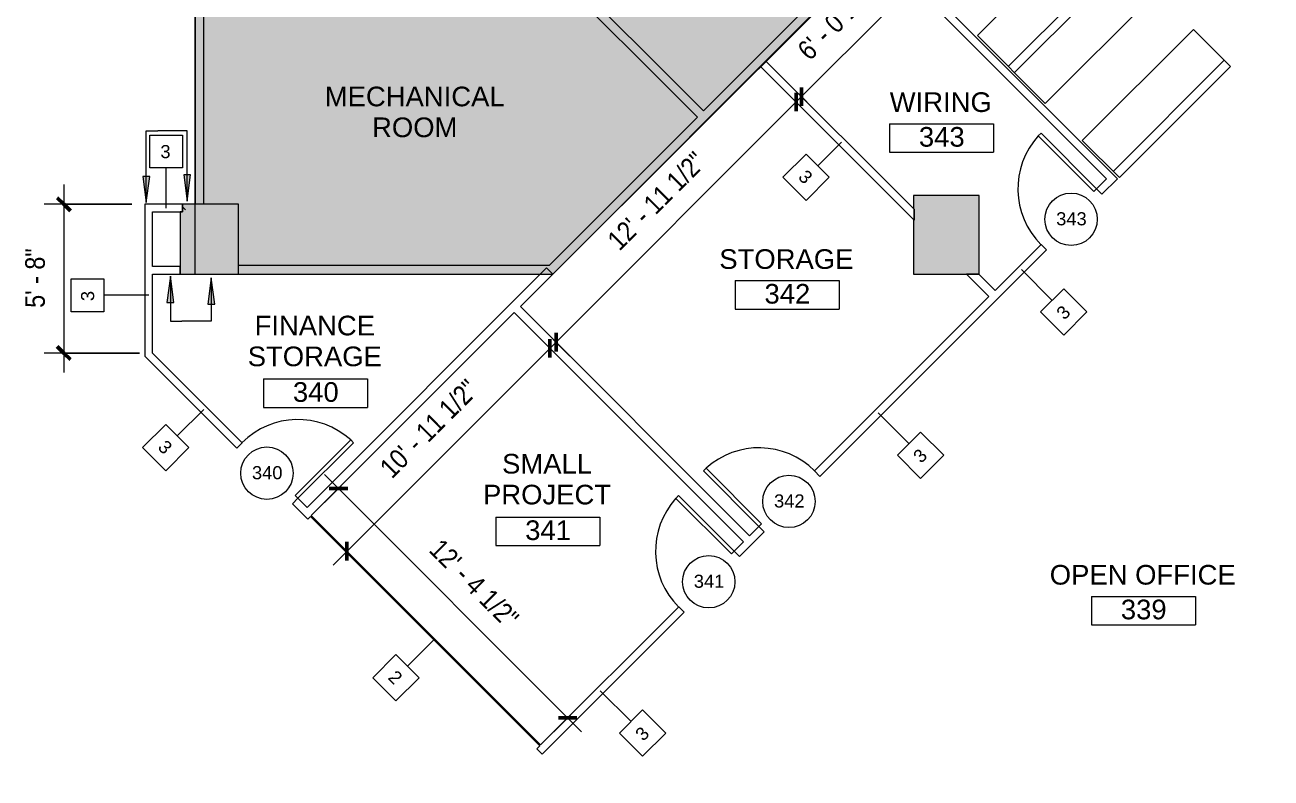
# Model space of a CAD drawing. Header units: inches. Extents: x 41 to 3077, y -701 to 1388.
# Drawn here: x 599 to 1170, y 100 to 445 of the extents above; entities that cross this region are included whole.
import ezdxf

# ---------------------------------------------------------------- set-up
doc = ezdxf.new("R2010")
doc.units = ezdxf.units.IN
doc.header["$MEASUREMENT"] = 0
doc.linetypes.add('IMPORT-DASHED2', pattern=[0.375, 0.25, -0.125])
for name, color, linetype, lineweight in [('3rd Floor Revit Background_dwg', 8, 'Continuous', 9), ('A-ANNO-DIMS', 211, 'Continuous', 9), ('A-ANNO-DIMS-96', 211, 'Continuous', 9), ('A-ANNO-NOTE', 131, 'Continuous', 9), ('A-AREA-IDEN', 2, 'Continuous', 20), ('A-DETL-GENF', 92, 'Continuous', 9), ('A-DETL-MEDM', 33, 'Continuous', 20), ('A-DOOR', 31, 'Continuous', 9), ('A-DOOR-IDEN', 31, 'Continuous', 20), ('A-WALL', 113, 'Continuous', 9), ('A-Wall-Exst', 7, 'Continuous', 9), ('A-WALL-IDEN', 211, 'Continuous', 20), ('AWAEX', 7, 'Continuous', 9), ('I-WALL', 2, 'Continuous', 9)]:
    doc.layers.add(name, color=color, linetype=linetype, lineweight=lineweight)
doc.styles.add('Arial', font='arial.ttf', dxfattribs={"height": 9})
doc.styles.add('Arial_4', font='arial.ttf', dxfattribs={"height": 6})
doc.styles.add('Arial_5', font='arial.ttf', dxfattribs={"width": 0.85, "height": 9})
doc.dimstyles.new('Linear_-_3_32__Arial__85_-_1_2__Tolerance', dxfattribs={"dimscale": 12, "dimtxt": 9.182335, "dimasz": 0.5, "dimexe": 0.75, "dimexo": 0.5, "dimgap": 0.5, "dimtad": 1, "dimdec": 1, "dimrnd": 0.5, "dimzin": 3, "dimdsep": 46, "dimlunit": 4, "dimtxsty": 'Arial_5', "dimblk1": 'OBLIQUE', "dimblk2": 'OBLIQUE', "dimsah": 1, "dimcen": 0.09, "dimdle": 0.75, "dimazin": 0, "dimtfac": 1, "dimtdec": 4, "dimtix": 1, "dimtmove": 0, "dimatfit": 3, "dimfxl": 1, "dimtvp": 1, "dimfrac": 2, "dimtolj": 1, "dimtzin": 0, "dimarcsym": 2})

# ---------------------------------------------------------------- blocks, each defined once
blk = doc.blocks.new('Single-Flush - 36_ x 96_-2611463-3rd Floor New Construction - Partition Plan')
at = {"layer": 'A-DOOR', "color": 250, "lineweight": 20}
for p, q in [((16.25, 1.75), (16.25, 37.77)), ((18, 37.77), (16.25, 37.77)), ((18, 1.75), (18, 37.77)), ((18, 1.75), (16.25, 1.75))]:
    blk.add_line(p, q, dxfattribs=at)
at = {"layer": 'A-DOOR'}
blk.add_arc((18, 1.75), 36.07, 92.7812, 180, dxfattribs=at)
blk = doc.blocks.new('Single-Flush - 36_ x 96_-2618192-3rd Floor New Construction - Partition Plan')
at = {"layer": 'A-DOOR', "color": 250, "lineweight": 20}
for p, q in [((16.25, -1.75), (16.25, -37.77)), ((18, -1.75), (16.25, -1.75)), ((18, -1.75), (18, -37.77)), ((18, -37.77), (16.25, -37.77))]:
    blk.add_line(p, q, dxfattribs=at)
at = {"layer": 'A-DOOR'}
blk.add_arc((18, -1.75), 36.07, 180, 267.2188, dxfattribs=at)
blk = doc.blocks.new('3rd Floor Revit Background_dwg-1506769-3rd Floor New Construction - Partition Plan')
at = {"layer": 'AWAEX'}
for points in [[(-146.32, 330.78), (-146.32, 366.78), (-176.32, 366.78), (-176.32, 360.71), (-176.12, 360.51), (-176.12, 355.56), (-176.32, 355.76), (-176.32, 330.78)], [(-511.24, 330.78), (-485.57, 330.78), (-485.57, 362.78), (-511.24, 362.78), (-511.24, 359.28), (-512.32, 359.28), (-512.32, 330.78)]]:
    blk.add_hatch(color=256, dxfattribs=at).paths.add_polyline_path(points, flags=0)
at = {"layer": 'A-Wall-Exst'}
blk.add_line((-509.85, 360.3), (-511.24, 361.7), dxfattribs=at)
at = {"layer": 'AWAEX'}
for p, q in [((-505.56, 700.65), (-505.56, 362.78)), ((-146.32, 366.78), (-176.32, 366.78)), ((-176.32, 366.78), (-176.32, 360.71)), ((-146.32, 330.78), (-146.32, 366.78)), ((-485.57, 362.78), (-511.24, 362.78)), ((-511.24, 362.78), (-511.24, 359.28)), ((-485.57, 330.78), (-485.57, 362.78)), ((-176.32, 360.71), (-176.12, 360.51)), ((-176.12, 360.51), (-176.12, 355.56)), ((-511.24, 359.28), (-512.32, 359.28)), ((-512.32, 359.28), (-512.32, 330.78)), ((-176.12, 355.56), (-176.32, 355.76)), ((-176.32, 355.76), (-176.32, 330.78)), ((-512.32, 330.78), (-511.24, 330.78)), ((-511.24, 330.78), (-485.57, 330.78)), ((-485.57, 330.78), (-347.32, 330.78)), ((-176.32, 330.78), (-146.32, 330.78))]:
    blk.add_line(p, q, dxfattribs=at)
at = {"layer": 'AWAEX', "flags": 128}
for points in [[(-341.66, 330.78), (-216.15, 455.9), (-329.25, 569.01), (-346.7, 569.01), (-346.7, 565.01), (-330.91, 565.01), (-309.86, 543.95), (-315.87, 537.94), (-298.19, 520.27), (-299.73, 518.72), (-297.26, 516.25), (-289.7, 523.8), (-222, 456.1), (-272.56, 405.54), (-340.09, 473.07), (-322.54, 490.62), (-325.36, 493.45), (-345.74, 473.07), (-275.39, 402.71), (-343.32, 334.78), (-485.57, 334.78)], [(-501.56, 362.78), (-501.56, 481.52), (-448.99, 481.52), (-448.99, 462.02), (-501.56, 462.02)]]:
    blk.add_lwpolyline(points, dxfattribs=at)
at = {"layer": 'AWAEX', "linetype": 'IMPORT-DASHED2', "insert": (-404.88, 416.68), "char_height": 9, "width": 97.7354, "attachment_point": 2, "line_spacing_factor": 0.941778, "style": 'Arial'}
blk.add_mtext('MECHANICAL\\PROOM', dxfattribs=at)
blk = doc.blocks.new('FORM Room Tag - Name _ Number-61107-3rd Floor New Construction - Partition Plan')
at = {"layer": 'A-AREA-IDEN'}
for p, q in [((-0.2444, -0.0231), (-0.2444, -0.1589)), ((-0.2444, -0.0231), (0.2515, -0.0231)), ((0.2515, -0.0231), (0.2515, -0.1589)), ((-0.2444, -0.1589), (0.2515, -0.1589))]:
    blk.add_line(p, q, dxfattribs=at)
blk = doc.blocks.new('FORM Wall Tag - Default-61693-3rd Floor New Construction - Partition Plan')
at = {"layer": 'A-WALL-IDEN'}
for p, q in [((-0.078125, 0.078125), (0.078125, 0.078125)), ((-0.078125, -0.078125), (-0.078125, 0.078125)), ((0.078125, 0.078125), (0.078125, -0.078125)), ((0.078125, -0.078125), (-0.078125, -0.078125))]:
    blk.add_line(p, q, dxfattribs=at)
blk = doc.blocks.new('FORM Door Tag - Default-60822-3rd Floor New Construction - Partition Plan')
at = {"layer": 'A-DOOR-IDEN'}
blk.add_circle((-0.002, 0), 0.125, dxfattribs=at)
blk = doc.blocks.new('DIMBLOCK47-3rd Floor New Construction - Partition Plan')
at = {"layer": 'A-ANNO-DIMS-96'}
for p, q in [((854.25, 121.2), (736.48, 238.98)), ((744.08, 233.86), (736.48, 226.25)), ((742.84, 232.61), (744.08, 233.86)), ((849.13, 128.81), (841.53, 121.2)), ((847.89, 127.57), (849.13, 128.81))]:
    blk.add_line(p, q, dxfattribs=at)
at = {"layer": 'A-ANNO-DIMS-96', "lineweight": 50}
for p, q in [((742.84, 232.61), (738.6, 232.61)), ((742.84, 232.61), (747.08, 232.61)), ((847.89, 127.57), (843.65, 127.57)), ((847.89, 127.57), (852.13, 127.57))]:
    blk.add_line(p, q, dxfattribs=at)
at = {"layer": 'A-ANNO-DIMS-96', "color": 0, "insert": (790.19, 210.27), "char_height": 9, "width": 60.0101, "attachment_point": 1, "rotation": 315, "line_spacing_factor": 0.941778, "style": 'Arial_5'}
blk.add_mtext('12\' - 4 1/2"', dxfattribs=at)
blk = doc.blocks.new('_Oblique')
at = {"color": 0, "linetype": 'ByBlock', "lineweight": -2}
blk.add_line((-0.5, -0.5), (0.5, 0.5), dxfattribs=at)
blk = doc.blocks.new('DIMBLOCK48-3rd Floor New Construction - Partition Plan')
at = {"layer": 'A-ANNO-DIMS-96'}
for p, q in [((846.06, 303.19), (740.34, 197.48)), ((838.45, 298.07), (846.06, 290.47)), ((839.69, 296.83), (838.45, 298.07)), ((745.46, 205.09), (753.07, 197.48)), ((746.71, 203.85), (745.46, 205.09))]:
    blk.add_line(p, q, dxfattribs=at)
at = {"layer": 'A-ANNO-DIMS-96', "lineweight": 50}
for p, q in [((839.69, 296.83), (839.69, 301.07)), ((839.69, 296.83), (839.69, 292.59)), ((746.71, 203.85), (746.71, 208.09)), ((746.71, 203.85), (746.71, 199.6))]:
    blk.add_line(p, q, dxfattribs=at)
at = {"layer": 'A-ANNO-DIMS-96', "color": 0, "insert": (760.97, 243.11), "char_height": 9, "width": 66.9604, "attachment_point": 1, "rotation": 45, "line_spacing_factor": 0.941778, "style": 'Arial_5'}
blk.add_mtext('10\' - 11 1/2"', dxfattribs=at)
blk = doc.blocks.new('DIMBLOCK49-3rd Floor New Construction - Partition Plan')
at = {"layer": 'A-ANNO-DIMS-96'}
for p, q in [((958.85, 415.99), (836.16, 293.29)), ((951.24, 410.87), (958.85, 403.26)), ((952.49, 409.62), (951.24, 410.87)), ((841.28, 300.9), (848.88, 293.29)), ((842.52, 299.66), (841.28, 300.9))]:
    blk.add_line(p, q, dxfattribs=at)
at = {"layer": 'A-ANNO-DIMS-96', "lineweight": 50}
for p, q in [((952.49, 409.62), (952.49, 413.87)), ((952.49, 409.62), (952.49, 405.38)), ((842.52, 299.66), (842.52, 303.9)), ((842.52, 299.66), (842.52, 295.42))]:
    blk.add_line(p, q, dxfattribs=at)
at = {"layer": 'A-ANNO-DIMS-96', "color": 0, "insert": (865.27, 347.42), "char_height": 9, "width": 66.9604, "attachment_point": 1, "rotation": 45, "line_spacing_factor": 0.941778, "style": 'Arial_5'}
blk.add_mtext('12\' - 11 1/2"', dxfattribs=at)
blk = doc.blocks.new('DIMBLOCK50-3rd Floor New Construction - Partition Plan')
at = {"layer": 'A-ANNO-DIMS-96'}
for p, q in [((1012.44, 469.57), (948.6, 405.74)), ((1004.83, 464.45), (1012.44, 456.85)), ((1006.07, 463.21), (1004.83, 464.45)), ((953.72, 413.34), (961.32, 405.74)), ((954.96, 412.1), (953.72, 413.34))]:
    blk.add_line(p, q, dxfattribs=at)
at = {"layer": 'A-ANNO-DIMS-96', "lineweight": 50}
for p, q in [((1006.07, 463.21), (1006.07, 467.45)), ((1006.07, 463.21), (1006.07, 458.97)), ((954.96, 412.1), (954.96, 416.34)), ((954.96, 412.1), (954.96, 407.86))]:
    blk.add_line(p, q, dxfattribs=at)
at = {"layer": 'A-ANNO-DIMS-96', "color": 0, "insert": (952.38, 434.53), "char_height": 9, "width": 53.0598, "attachment_point": 1, "rotation": 45, "line_spacing_factor": 0.941778, "style": 'Arial_5'}
blk.add_mtext('6\' - 0 1/2"', dxfattribs=at)
blk = doc.blocks.new('DIMBLOCK61-3rd Floor New Construction - Partition Plan')
at = {"layer": 'A-ANNO-DIMS-96'}
for p, q in [((617, 371.78), (617, 285.66)), ((648.16, 362.78), (608, 362.78)), ((617, 362.78), (648.16, 362.78)), ((651.66, 294.66), (608, 294.66)), ((617, 294.66), (651.66, 294.66))]:
    blk.add_line(p, q, dxfattribs=at)
at = {"layer": 'A-ANNO-DIMS-96', "lineweight": 50}
for p, q in [((617, 362.78), (614, 365.78)), ((617, 362.78), (620, 359.78)), ((617, 294.66), (614, 297.66)), ((617, 294.66), (620, 291.66))]:
    blk.add_line(p, q, dxfattribs=at)
at = {"layer": 'A-ANNO-DIMS-96', "color": 0, "insert": (599.31, 315.37), "char_height": 9, "width": 32.0393, "attachment_point": 1, "rotation": 90, "line_spacing_factor": 0.941778, "style": 'Arial_5'}
blk.add_mtext('5\' - 8"', dxfattribs=at)

msp = doc.modelspace()

# ---------------------------------------------------------------- hatches: boundary and pattern name
at = {"layer": 'A-ANNO-NOTE', "lineweight": 20}
for points in [[(654.77, 363.56), (656.35, 375.56), (653.19, 375.56)], [(673.52, 364.26), (675.1, 376.26), (671.94, 376.26)], [(665.82, 329.8), (664.24, 317.8), (667.4, 317.8)], [(684.57, 329.1), (682.99, 317.1), (686.15, 317.1)]]:
    msp.add_hatch(color=256, dxfattribs=at).paths.add_polyline_path(points, flags=0)
at = {"layer": 'A-DETL-GENF'}
h = msp.add_hatch(color=9, dxfattribs=at)
h.paths.add_polyline_path([(2699.74, -163.73), (2713.64, -163.73), (2713.64, 78.29), (2426.14, 78.29), (2426.14, -163.73), (2660.14, -163.73)], flags=0)
h.paths.add_polyline_path([(1444.85, -163.73), (1447.32, -163.73), (1447.32, -120.86), (1433.82, -120.86), (1433.82, -76.86), (1447.32, -76.86), (1447.32, -18.86), (1433.82, -18.86), (1433.82, 25.14), (1447.32, 25.14), (1447.32, 62.36), (1323.64, 62.36), (1323.64, 94.66), (1298.07, 120.23), (1220.23, 120.23), (1220.23, 18.14), (1183.73, 18.14), (1183.73, -163.73), (1433.82, -163.73)], flags=0)
h.paths.add_polyline_path([(1682.35, -163.73), (1714.32, -163.73), (1714.32, -147.94), (1936.36, -147.94), (1936.36, -163.73), (2049.86, -163.73), (2049.86, 62.36), (1575.82, 62.36), (1575.82, 25.14), (1589.82, 25.14), (1589.82, -20.73), (1575.82, -20.73), (1575.82, -78.73), (1589.82, -78.73), (1589.82, -120.86), (1575.82, -120.86), (1575.82, -163.73), (1678.35, -163.73)], flags=0)
h.paths.add_polyline_path([(791.17, 330.78), (841.01, 330.78), (966.34, 456.11), (853.45, 569.01), (791.17, 569.01), (791.16, 773.5), (677.1, 773.5), (677.1, 330.78), (759.34, 330.78)], flags=0)

# ---------------------------------------------------------------- linework, layer by layer
at = {"layer": 'A-ANNO-NOTE', "lineweight": 20}
for p, q in [((654.77, 396.5), (660.05, 396.5)), ((654.77, 363.56), (654.77, 396.5)), ((673.52, 396.5), (660.05, 396.5)), ((673.52, 364.26), (673.52, 396.5)), ((656.35, 375.56), (653.19, 375.56)), ((653.19, 375.56), (654.77, 363.56)), ((654.77, 363.56), (656.35, 375.56)), ((675.1, 376.26), (671.94, 376.26)), ((671.94, 376.26), (673.52, 364.26)), ((673.52, 364.26), (675.1, 376.26)), ((665.82, 329.8), (664.24, 317.8)), ((667.4, 317.8), (665.82, 329.8)), ((665.82, 329.8), (665.82, 309.29)), ((684.57, 329.1), (682.99, 317.1)), ((686.15, 317.1), (684.57, 329.1)), ((684.57, 329.1), (684.57, 309.29)), ((664.24, 317.8), (667.4, 317.8)), ((682.99, 317.1), (686.15, 317.1)), ((665.82, 309.29), (671.1, 309.29)), ((684.57, 309.29), (671.1, 309.29))]:
    msp.add_line(p, q, dxfattribs=at)
at = {"layer": 'A-DETL-MEDM'}
for p, q in [((677.1, 773.5), (677.1, 362.78)), ((1086.5, 490.97), (1035.58, 440.06)), ((1049.73, 425.92), (1100.64, 476.83)), ((1052.55, 423.09), (1103.47, 474)), ((1117.61, 459.86), (1066.7, 408.95)), ((841.01, 330.78), (966.33, 456.1)), ((1035.58, 440.06), (1066.7, 408.95)), ((1134.58, 442.89), (1083.67, 391.98)), ((1151.55, 425.92), (1134.58, 442.89)), ((1097.81, 377.84), (1148.72, 428.75)), ((1100.64, 375.01), (1151.55, 425.92)), ((1100.64, 375.01), (1083.67, 391.98)), ((677.1, 362.78), (677.1, 330.78)), ((677.1, 330.78), (697.1, 330.78)), ((697.1, 330.78), (841.01, 330.78))]:
    msp.add_line(p, q, dxfattribs=at)
at = {"layer": 'A-WALL', "color": 250, "lineweight": 20}
for p, q in [((838.18, 333.61), (728.45, 223.87)), ((841.01, 330.78), (838.18, 333.61)), ((826.2, 315.97), (841.01, 330.78)), ((1030.64, 330.76), (1040.86, 320.54)), ((1036.3, 330.76), (1030.64, 330.76)), ((1043.69, 323.37), (1036.3, 330.76)), ((931.25, 210.93), (826.2, 315.97)), ((730.39, 220.16), (823.38, 313.15)), ((823.38, 313.15), (928.42, 208.1)), ((725.97, 221.4), (728.8, 218.57)), ((728.8, 218.57), (730.04, 219.81))]:
    msp.add_line(p, q, dxfattribs=at)
at = {"layer": 'A-WALL-IDEN'}
for p, q in [((973.28, 391.31), (962.43, 380.46)), ((663.91, 361.03), (663.91, 379.45)), ((1055.73, 332.93), (1069.87, 318.79)), ((655.91, 321.09), (635.38, 321.09)), ((681.08, 268.76), (668.99, 256.67)), ((990.1, 267.3), (1004.25, 253.16)), ((786.72, 163.48), (774.45, 151.21)), ((862.78, 139.98), (876.92, 125.84))]:
    msp.add_line(p, q, dxfattribs=at)
at = {"layer": 'I-WALL', "color": 250, "lineweight": 20}
for p, q in [((1099.75, 374.48), (989.76, 484.48)), ((989.76, 479.53), (1094.8, 374.48)), ((938.79, 428.26), (936.32, 425.79)), ((1006.55, 360.51), (938.79, 428.26)), ((936.32, 425.79), (1006.55, 355.56)), ((1094.8, 374.48), (1090.21, 369.88)), ((1092.68, 367.41), (1099.75, 374.48)), ((1090.21, 369.88), (1092.68, 367.41)), ((654.16, 362.78), (654.16, 293.21)), ((671.43, 362.78), (654.16, 362.78)), ((671.43, 359.28), (671.43, 362.78)), ((1006.55, 355.56), (1006.55, 360.51)), ((657.66, 334.28), (657.66, 359.28)), ((657.66, 359.28), (671.43, 359.28)), ((1064.75, 344.43), (1043.69, 323.37)), ((1067.23, 341.95), (1064.75, 344.43)), ((963.43, 238.15), (1067.23, 341.95)), ((670.35, 334.28), (657.66, 334.28)), ((670.35, 330.78), (670.35, 334.28)), ((657.66, 330.78), (670.35, 330.78)), ((657.66, 294.66), (657.66, 330.78)), ((1040.86, 320.54), (960.95, 240.63)), ((654.16, 293.21), (696.27, 251.1)), ((698.75, 253.57), (657.66, 294.66)), ((696.27, 251.1), (698.75, 253.57)), ((960.95, 240.63), (963.43, 238.15)), ((724.2, 228.12), (721.73, 225.64)), ((721.73, 225.64), (725.97, 221.4)), ((728.45, 223.87), (724.2, 228.12)), ((730.04, 219.81), (835.09, 114.76)), ((835.44, 115.11), (730.39, 220.16)), ((926.66, 201.38), (937.97, 212.69)), ((935.49, 215.17), (931.25, 210.93)), ((937.97, 212.69), (935.49, 215.17)), ((928.42, 208.1), (924.18, 203.86)), ((924.18, 203.86), (926.66, 201.38)), ((898.72, 178.4), (835.44, 115.11)), ((901.2, 175.93), (898.72, 178.4)), ((836.18, 110.9), (901.2, 175.93)), ((835.09, 114.76), (833.7, 113.38)), ((833.7, 113.38), (836.18, 110.9))]:
    msp.add_line(p, q, dxfattribs=at)

# ---------------------------------------------------------------- block references
at = {"layer": '3rd Floor Revit Background_dwg', "color": 7}
msp.add_blockref('3rd Floor Revit Background_dwg-1506769-3rd Floor New Construction - Partition Plan', (1182.67, 0), dxfattribs=at)
at = {"layer": 'A-AREA-IDEN', "xscale": 95.99999999999994, "yscale": 95.99999999999994, "zscale": 95.99999999999994}
for p in [(1018.81, 401.9), (948.06, 330.02), (731.98, 285.02), (838.4, 221.71), (1111.33, 185.4)]:
    msp.add_blockref('FORM Room Tag - Name _ Number-61107-3rd Floor New Construction - Partition Plan', p, dxfattribs=at)
at = {"layer": 'A-DOOR', "lineweight": 13}
for name, p, rotation in [('Single-Flush - 36_ x 96_-2611463-3rd Floor New Construction - Partition Plan', (1078.72, 355.92), 44.99999999999986), ('Single-Flush - 36_ x 96_-2611463-3rd Floor New Construction - Partition Plan', (710.24, 239.61), 314.9999999999999), ('Single-Flush - 36_ x 96_-2618192-3rd Floor New Construction - Partition Plan', (949.46, 226.66), 225), ('Single-Flush - 36_ x 96_-2611463-3rd Floor New Construction - Partition Plan', (912.69, 189.89), 44.99999999999996)]:
    msp.add_blockref(name, p, dxfattribs=dict(at, rotation=rotation))
at = {"layer": 'A-DOOR-IDEN', "xscale": 95.99999999999994, "yscale": 95.99999999999994, "zscale": 95.99999999999994}
for p in [(1078.72, 355.92), (710.24, 239.61), (949.46, 226.66), (912.69, 189.89)]:
    msp.add_blockref('FORM Door Tag - Default-60822-3rd Floor New Construction - Partition Plan', p, dxfattribs=at)
at = {"layer": 'A-WALL-IDEN', "xscale": 95.99999999999994, "yscale": 95.99999999999994, "zscale": 95.99999999999994}
msp.add_blockref('FORM Wall Tag - Default-61693-3rd Floor New Construction - Partition Plan', (663.91, 386.95), dxfattribs=at)
for p, rotation in [((957.12, 375.16), 314.9999999999999), ((627.88, 321.09), 89.99999999999997), ((1075.18, 313.49), 45.00000000000006), ((663.68, 251.37), 314.9999999999998), ((1009.55, 247.86), 45.00000000000006), ((769.15, 145.9), 314.9999999999998), ((882.22, 120.54), 45.00000000000006)]:
    msp.add_blockref('FORM Wall Tag - Default-61693-3rd Floor New Construction - Partition Plan', p, dxfattribs=dict(at, rotation=rotation))

# ---------------------------------------------------------------- texts
at = {"layer": 'A-AREA-IDEN', "lineweight": 9, "char_height": 9, "attachment_point": 2, "line_spacing_factor": 0.941778, "style": 'Arial'}
for s, insert, width in [('WIRING', (1018.82, 414.08), 55.7544), ('343', (1019.28, 398.18), 25.1225), ('STORAGE', (948.07, 342.2), 73.3842), ('342', (948.53, 326.3), 25.1225), ('FINANCE\\PSTORAGE', (732, 311.75), 73.3842), ('340', (732.46, 281.3), 25.1225), ('SMALL\\PPROJECT', (838.42, 248.44), 69.9684), ('341', (838.88, 217.99), 25.1225), ('OPEN OFFICE', (1111.35, 197.58), 101.7022), ('339', (1111.81, 181.68), 25.1225)]:
    msp.add_mtext(s, dxfattribs=dict(at, insert=insert, width=width))
at = {"layer": 'A-DOOR-IDEN', "lineweight": 9, "char_height": 6, "width": 16.7484, "attachment_point": 2, "line_spacing_factor": 0.941778, "style": 'Arial_4'}
for s, insert in [('343', (1078.68, 359.15)), ('340', (710.2, 242.84)), ('342', (949.42, 229.89)), ('341', (912.65, 193.12))]:
    msp.add_mtext(s, dxfattribs=dict(at, insert=insert))

# ---------------------------------------------------------------- dimensions: what is measured, and where the dimension line sits
at = {"layer": 'A-ANNO-DIMS'}
for base, p1, p2, override, picture, middle in [((954.96, 412.1), (1009.07, 460.21), (957.96, 409.1), {"dimpost": '<>', "dimfxl": 72.282697}, 'DIMBLOCK50-3rd Floor New Construction - Partition Plan', (972.98, 445.19)), ((746.71, 203.85), (842.69, 293.83), (749.71, 200.85), {"dimpost": '<>', "dimfxl": 131.5}, 'DIMBLOCK48-3rd Floor New Construction - Partition Plan', (785.67, 257.87))]:
    dim = msp.add_linear_dim(base=base, p1=p1, p2=p2, angle=45, dimstyle='Linear_-_3_32__Arial__85_-_1_2__Tolerance', override=override, dxfattribs=at)
    dim.commit()
    dim.dimension.update_dxf_attribs({"geometry": picture, "text_midpoint": middle})

# ---------------------------------------------------------------- next in the draw order: texts
at = {"layer": 'A-WALL-IDEN', "lineweight": 9, "insert": (663.59, 389.93), "char_height": 6, "width": 5.5828, "attachment_point": 2, "line_spacing_factor": 0.941778, "style": 'Arial_4', "bg_fill": 3, "box_fill_scale": 1.25, "bg_fill_color": 256, "bg_fill_true_color": 13158600, "bg_fill_transparency": 0}
msp.add_mtext('3', dxfattribs=at)
at = {"layer": 'A-WALL-IDEN', "lineweight": 9, "char_height": 6, "width": 5.5828, "attachment_point": 2, "line_spacing_factor": 0.941778, "style": 'Arial_4', "bg_fill": 3, "box_fill_scale": 1.25, "bg_fill_color": 256, "bg_fill_true_color": 13158600, "bg_fill_transparency": 0}
for s, insert, rotation in [('3', (959, 377.49), 315), ('3', (624.9, 320.77), 90), ('3', (1072.85, 315.37), 45), ('3', (665.57, 253.7), 315), ('3', (1007.22, 249.74), 45), ('2', (771.03, 148.23), 315), ('3', (879.89, 122.42), 45)]:
    msp.add_mtext(s, dxfattribs=dict(at, insert=insert, rotation=rotation))

# ---------------------------------------------------------------- next in the draw order: dimensions: what is measured, and where the dimension line sits
at = {"layer": 'A-ANNO-DIMS'}
for base, p1, p2, angle, override, picture, middle in [((842.52, 299.66), (955.49, 406.62), (845.52, 296.66), 45, {"dimpost": '<>', "dimfxl": 155.514891}, 'DIMBLOCK49-3rd Floor New Construction - Partition Plan', (889.97, 362.17)), ((617, 294.66), (654.16, 362.78), (657.66, 294.66), 90, {"dimpost": '<>', "dimfxl": 68.210849}, 'DIMBLOCK61-3rd Floor New Construction - Partition Plan', (606.4, 328.72)), ((742.84, 232.61), (844.89, 124.57), (739.84, 229.61), 315, {"dimpost": '<>', "dimfxl": 148.559961}, 'DIMBLOCK47-3rd Floor New Construction - Partition Plan', (802.9, 187.62))]:
    dim = msp.add_linear_dim(base=base, p1=p1, p2=p2, angle=angle, dimstyle='Linear_-_3_32__Arial__85_-_1_2__Tolerance', override=override, dxfattribs=at)
    dim.commit()
    dim.dimension.update_dxf_attribs({"geometry": picture, "text_midpoint": middle})

doc.saveas('drawing.dxf')
